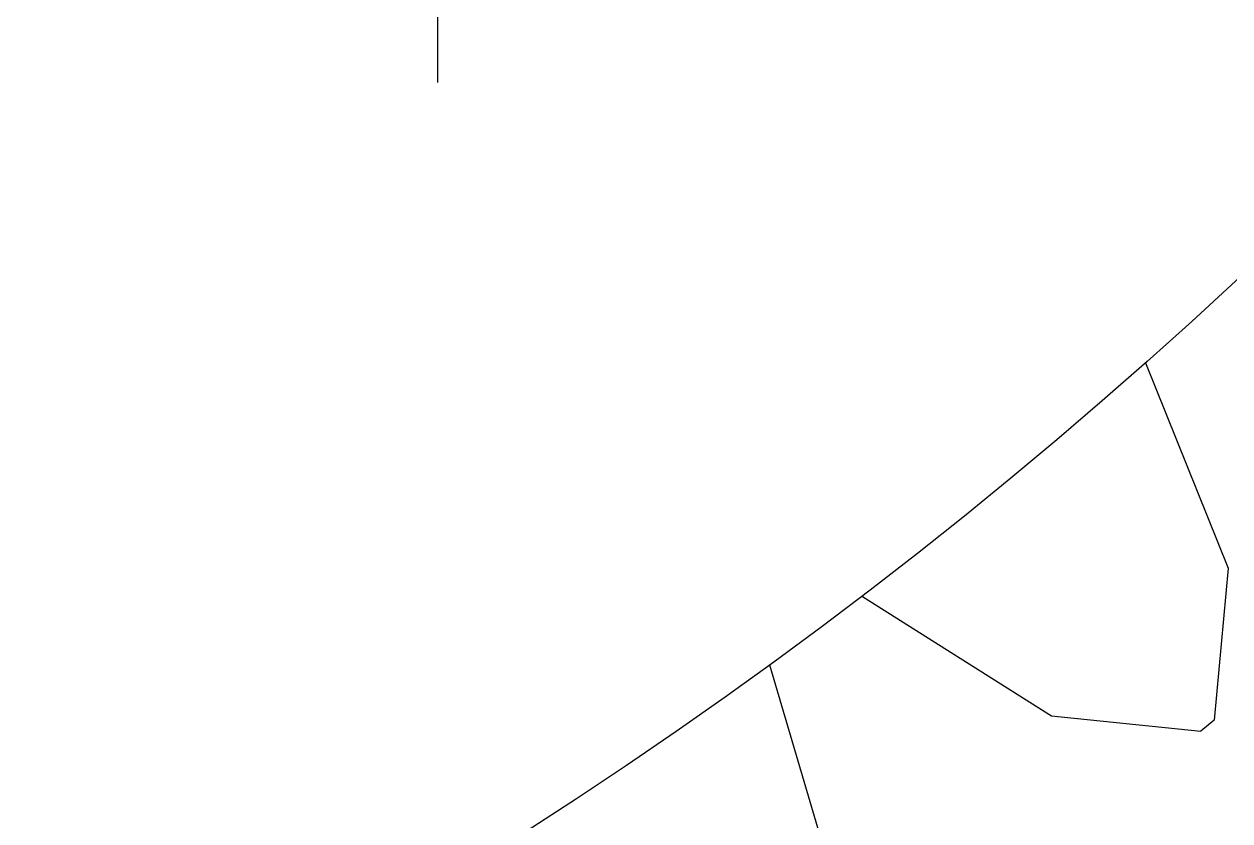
# Model space of a CAD drawing. Extents: x -381 to 213, y -63 to 250.
# Drawn here: x -90.64 to -75.53, y -39.93 to -29.94 of the extents above; entities that cross this region are included whole.
import ezdxf

# ---------------------------------------------------------------- set-up
doc = ezdxf.new("R2010")
doc.units = 0
doc.header["$MEASUREMENT"] = 0
doc.linetypes.add('K5LT_AXLED', pattern=[19.5, 15, -1.5, 1.5, -1.5])
doc.linetypes.add('K5LT_BASIC', pattern=[0])
doc.layers.add('Системный слой', color=7, linetype='Continuous')

# ---------------------------------------------------------------- blocks, each defined once
blk = doc.blocks.new('*U')
at = {"layer": 'Системный слой', "color": 30, "linetype": 'K5LT_AXLED'}
blk.add_line((-21.536, -16.111), (-21.536, -37.611), dxfattribs=at)
at = {"layer": 'Системный слой', "color": 5, "linetype": 'K5LT_BASIC'}
blk.add_line((136.338, -45.306), (136.171, -45.444), dxfattribs=at)
blk.add_line((136.338, -45.306), (136.171, -45.444), dxfattribs=at)
for points in [[(135.48, -40.826), (136.515, -43.4), (136.338, -45.306)], [(135.48, -40.826), (136.515, -43.4), (136.338, -45.306)], [(131.933, -43.756), (134.299, -45.249), (136.171, -45.444)], [(131.933, -43.756), (134.299, -45.249), (136.171, -45.444)], [(130.769, -44.61), (131.551, -47.271), (131.19, -49.151)], [(130.769, -44.61), (131.551, -47.271), (131.19, -49.151)]]:
    blk.add_lwpolyline(points, dxfattribs=at)
blk = doc.blocks.new('*F')
at = {"layer": 'Системный слой', "color": 5, "linetype": 'K5LT_BASIC'}
blk.add_circle((94.013, 5.981), 62.534, dxfattribs=at)
blk.add_circle((94.013, 5.981), 62.534, dxfattribs=at)
at = {"layer": 'Системный слой'}
blk.add_blockref('*U', (0, 0), dxfattribs=at)
blk.add_blockref('*U', (0, 0), dxfattribs=at)
blk.add_blockref('*U', (0, 0), dxfattribs=at)
blk.add_blockref('*U', (0, 0), dxfattribs=at)
blk.add_blockref('*U', (0, 0), dxfattribs=at)
blk.add_blockref('*U', (0, 0), dxfattribs=at)
blk.add_blockref('*U', (0, 0), dxfattribs=at)
blk.add_blockref('*U', (0, 0), dxfattribs=at)
blk.add_blockref('*U', (0, 0), dxfattribs=at)
blk.add_blockref('*U', (0, 0), dxfattribs=at)
blk.add_blockref('*U', (0, 0), dxfattribs=at)
blk.add_blockref('*U', (0, 0), dxfattribs=at)
blk.add_blockref('*U', (0, 0), dxfattribs=at)
blk.add_blockref('*U', (0, 0), dxfattribs=at)
blk.add_blockref('*U', (0, 0), dxfattribs=at)
blk.add_blockref('*U', (0, 0), dxfattribs=at)
blk.add_blockref('*U', (0, 0), dxfattribs=at)
blk.add_blockref('*U', (0, 0), dxfattribs=at)
blk.add_blockref('*U', (0, 0), dxfattribs=at)
blk.add_blockref('*U', (0, 0), dxfattribs=at)
blk.add_blockref('*U', (0, 0), dxfattribs=at)
blk.add_blockref('*U', (0, 0), dxfattribs=at)
blk.add_blockref('*U', (0, 0), dxfattribs=at)
blk.add_blockref('*U', (0, 0), dxfattribs=at)
blk.add_blockref('*U', (0, 0), dxfattribs=at)
blk.add_blockref('*U', (0, 0), dxfattribs=at)
blk.add_blockref('*U', (0, 0), dxfattribs=at)
blk.add_blockref('*U', (0, 0), dxfattribs=at)
blk.add_blockref('*U', (0, 0), dxfattribs=at)
blk.add_blockref('*U', (0, 0), dxfattribs=at)
blk.add_blockref('*U', (0, 0), dxfattribs=at)
blk.add_blockref('*U', (0, 0), dxfattribs=at)
blk.add_blockref('*U', (0, 0), dxfattribs=at)
blk.add_blockref('*U', (0, 0), dxfattribs=at)
blk.add_blockref('*U', (0, 0), dxfattribs=at)
blk.add_blockref('*U', (0, 0), dxfattribs=at)
blk.add_blockref('*U', (0, 0), dxfattribs=at)
blk.add_blockref('*U', (0, 0), dxfattribs=at)
blk.add_blockref('*U', (0, 0), dxfattribs=at)
blk.add_blockref('*U', (0, 0), dxfattribs=at)
blk.add_blockref('*U', (0, 0), dxfattribs=at)
blk.add_blockref('*U', (0, 0), dxfattribs=at)
blk.add_blockref('*U', (0, 0), dxfattribs=at)
blk.add_blockref('*U', (0, 0), dxfattribs=at)
blk.add_blockref('*U', (0, 0), dxfattribs=at)
blk.add_blockref('*U', (0, 0), dxfattribs=at)
blk.add_blockref('*U', (0, 0), dxfattribs=at)
blk.add_blockref('*U', (0, 0), dxfattribs=at)
blk.add_blockref('*U', (0, 0), dxfattribs=at)
blk.add_blockref('*U', (0, 0), dxfattribs=at)
blk.add_blockref('*U', (0, 0), dxfattribs=at)
blk.add_blockref('*U', (0, 0), dxfattribs=at)
blk.add_blockref('*U', (0, 0), dxfattribs=at)
blk.add_blockref('*U', (0, 0), dxfattribs=at)
blk.add_blockref('*U', (0, 0), dxfattribs=at)
blk.add_blockref('*U', (0, 0), dxfattribs=at)
blk.add_blockref('*U', (0, 0), dxfattribs=at)
blk.add_blockref('*U', (0, 0), dxfattribs=at)
blk.add_blockref('*U', (0, 0), dxfattribs=at)
blk.add_blockref('*U', (0, 0), dxfattribs=at)
blk.add_blockref('*U', (0, 0), dxfattribs=at)
blk.add_blockref('*U', (0, 0), dxfattribs=at)
blk.add_blockref('*U', (0, 0), dxfattribs=at)
blk.add_blockref('*U', (0, 0), dxfattribs=at)
blk.add_blockref('*U', (0, 0), dxfattribs=at)
blk.add_blockref('*U', (0, 0), dxfattribs=at)
blk.add_blockref('*U', (0, 0), dxfattribs=at)
blk.add_blockref('*U', (0, 0), dxfattribs=at)
blk.add_blockref('*U', (0, 0), dxfattribs=at)
blk.add_blockref('*U', (0, 0), dxfattribs=at)
blk.add_blockref('*U', (0, 0), dxfattribs=at)
blk.add_blockref('*U', (0, 0), dxfattribs=at)
blk.add_blockref('*U', (0, 0), dxfattribs=at)
blk.add_blockref('*U', (0, 0), dxfattribs=at)
blk.add_blockref('*U', (0, 0), dxfattribs=at)
blk.add_blockref('*U', (0, 0), dxfattribs=at)
blk.add_blockref('*U', (0, 0), dxfattribs=at)
blk.add_blockref('*U', (0, 0), dxfattribs=at)
blk.add_blockref('*U', (0, 0), dxfattribs=at)
blk.add_blockref('*U', (0, 0), dxfattribs=at)
blk.add_blockref('*U', (0, 0), dxfattribs=at)
blk.add_blockref('*U', (0, 0), dxfattribs=at)
blk.add_blockref('*U', (0, 0), dxfattribs=at)
blk.add_blockref('*U', (0, 0), dxfattribs=at)
blk.add_blockref('*U', (0, 0), dxfattribs=at)
blk.add_blockref('*U', (0, 0), dxfattribs=at)
blk.add_blockref('*U', (0, 0), dxfattribs=at)
blk.add_blockref('*U', (0, 0), dxfattribs=at)
blk.add_blockref('*U', (0, 0), dxfattribs=at)
blk.add_blockref('*U', (0, 0), dxfattribs=at)
blk.add_blockref('*U', (0, 0), dxfattribs=at)
blk.add_blockref('*U', (0, 0), dxfattribs=at)
blk.add_blockref('*U', (0, 0), dxfattribs=at)
blk.add_blockref('*U', (0, 0), dxfattribs=at)
blk.add_blockref('*U', (0, 0), dxfattribs=at)
blk.add_blockref('*U', (0, 0), dxfattribs=at)
blk.add_blockref('*U', (0, 0), dxfattribs=at)
blk.add_blockref('*U', (0, 0), dxfattribs=at)
blk.add_blockref('*U', (0, 0), dxfattribs=at)
blk.add_blockref('*U', (0, 0), dxfattribs=at)
blk.add_blockref('*U', (0, 0), dxfattribs=at)
blk.add_blockref('*U', (0, 0), dxfattribs=at)
blk.add_blockref('*U', (0, 0), dxfattribs=at)
blk.add_blockref('*U', (0, 0), dxfattribs=at)
blk.add_blockref('*U', (0, 0), dxfattribs=at)
blk.add_blockref('*U', (0, 0), dxfattribs=at)
blk.add_blockref('*U', (0, 0), dxfattribs=at)
blk.add_blockref('*U', (0, 0), dxfattribs=at)
blk.add_blockref('*U', (0, 0), dxfattribs=at)
blk.add_blockref('*U', (0, 0), dxfattribs=at)
blk.add_blockref('*U', (0, 0), dxfattribs=at)
blk.add_blockref('*U', (0, 0), dxfattribs=at)
blk.add_blockref('*U', (0, 0), dxfattribs=at)
blk.add_blockref('*U', (0, 0), dxfattribs=at)
blk.add_blockref('*U', (0, 0), dxfattribs=at)
blk.add_blockref('*U', (0, 0), dxfattribs=at)
blk.add_blockref('*U', (0, 0), dxfattribs=at)
blk.add_blockref('*U', (0, 0), dxfattribs=at)
blk.add_blockref('*U', (0, 0), dxfattribs=at)
blk.add_blockref('*U', (0, 0), dxfattribs=at)
blk.add_blockref('*U', (0, 0), dxfattribs=at)
blk.add_blockref('*U', (0, 0), dxfattribs=at)
blk.add_blockref('*U', (0, 0), dxfattribs=at)
blk.add_blockref('*U', (0, 0), dxfattribs=at)
blk.add_blockref('*U', (0, 0), dxfattribs=at)
blk.add_blockref('*U', (0, 0), dxfattribs=at)
blk.add_blockref('*U', (0, 0), dxfattribs=at)
blk.add_blockref('*U', (0, 0), dxfattribs=at)
blk.add_blockref('*U', (0, 0), dxfattribs=at)
blk.add_blockref('*U', (0, 0), dxfattribs=at)
blk.add_blockref('*U', (0, 0), dxfattribs=at)
blk.add_blockref('*U', (0, 0), dxfattribs=at)
blk.add_blockref('*U', (0, 0), dxfattribs=at)
blk.add_blockref('*U', (0, 0), dxfattribs=at)
blk.add_blockref('*U', (0, 0), dxfattribs=at)
blk.add_blockref('*U', (0, 0), dxfattribs=at)
blk.add_blockref('*U', (0, 0), dxfattribs=at)
blk.add_blockref('*U', (0, 0), dxfattribs=at)
blk.add_blockref('*U', (0, 0), dxfattribs=at)
blk.add_blockref('*U', (0, 0), dxfattribs=at)
blk.add_blockref('*U', (0, 0), dxfattribs=at)
blk.add_blockref('*U', (0, 0), dxfattribs=at)
blk.add_blockref('*U', (0, 0), dxfattribs=at)
blk.add_blockref('*U', (0, 0), dxfattribs=at)
blk.add_blockref('*U', (0, 0), dxfattribs=at)
blk.add_blockref('*U', (0, 0), dxfattribs=at)
blk.add_blockref('*U', (0, 0), dxfattribs=at)
blk.add_blockref('*U', (0, 0), dxfattribs=at)
blk.add_blockref('*U', (0, 0), dxfattribs=at)
blk.add_blockref('*U', (0, 0), dxfattribs=at)
blk.add_blockref('*U', (0, 0), dxfattribs=at)
blk.add_blockref('*U', (0, 0), dxfattribs=at)
blk.add_blockref('*U', (0, 0), dxfattribs=at)
blk.add_blockref('*U', (0, 0), dxfattribs=at)
blk.add_blockref('*U', (0, 0), dxfattribs=at)
blk.add_blockref('*U', (0, 0), dxfattribs=at)
blk.add_blockref('*U', (0, 0), dxfattribs=at)
blk.add_blockref('*U', (0, 0), dxfattribs=at)
blk.add_blockref('*U', (0, 0), dxfattribs=at)
blk.add_blockref('*U', (0, 0), dxfattribs=at)
blk.add_blockref('*U', (0, 0), dxfattribs=at)
blk.add_blockref('*U', (0, 0), dxfattribs=at)
blk.add_blockref('*U', (0, 0), dxfattribs=at)
blk.add_blockref('*U', (0, 0), dxfattribs=at)
blk.add_blockref('*U', (0, 0), dxfattribs=at)
blk.add_blockref('*U', (0, 0), dxfattribs=at)
blk.add_blockref('*U', (0, 0), dxfattribs=at)
blk.add_blockref('*U', (0, 0), dxfattribs=at)
blk.add_blockref('*U', (0, 0), dxfattribs=at)
blk.add_blockref('*U', (0, 0), dxfattribs=at)
blk.add_blockref('*U', (0, 0), dxfattribs=at)
blk.add_blockref('*U', (0, 0), dxfattribs=at)
blk.add_blockref('*U', (0, 0), dxfattribs=at)
blk.add_blockref('*U', (0, 0), dxfattribs=at)
blk.add_blockref('*U', (0, 0), dxfattribs=at)
blk.add_blockref('*U', (0, 0), dxfattribs=at)
blk.add_blockref('*U', (0, 0), dxfattribs=at)
blk.add_blockref('*U', (0, 0), dxfattribs=at)
blk.add_blockref('*U', (0, 0), dxfattribs=at)
blk.add_blockref('*U', (0, 0), dxfattribs=at)
blk.add_blockref('*U', (0, 0), dxfattribs=at)
blk.add_blockref('*U', (0, 0), dxfattribs=at)
blk.add_blockref('*U', (0, 0), dxfattribs=at)
blk.add_blockref('*U', (0, 0), dxfattribs=at)
blk.add_blockref('*U', (0, 0), dxfattribs=at)
blk.add_blockref('*U', (0, 0), dxfattribs=at)
blk.add_blockref('*U', (0, 0), dxfattribs=at)
blk.add_blockref('*U', (0, 0), dxfattribs=at)
blk.add_blockref('*U', (0, 0), dxfattribs=at)
blk.add_blockref('*U', (0, 0), dxfattribs=at)
blk.add_blockref('*U', (0, 0), dxfattribs=at)
blk.add_blockref('*U', (0, 0), dxfattribs=at)
blk.add_blockref('*U', (0, 0), dxfattribs=at)
blk.add_blockref('*U', (0, 0), dxfattribs=at)
blk.add_blockref('*U', (0, 0), dxfattribs=at)
blk.add_blockref('*U', (0, 0), dxfattribs=at)
blk.add_blockref('*U', (0, 0), dxfattribs=at)
blk.add_blockref('*U', (0, 0), dxfattribs=at)
blk.add_blockref('*U', (0, 0), dxfattribs=at)
blk.add_blockref('*U', (0, 0), dxfattribs=at)
blk.add_blockref('*U', (0, 0), dxfattribs=at)
blk.add_blockref('*U', (0, 0), dxfattribs=at)
blk.add_blockref('*U', (0, 0), dxfattribs=at)
blk.add_blockref('*U', (0, 0), dxfattribs=at)
blk.add_blockref('*U', (0, 0), dxfattribs=at)
blk.add_blockref('*U', (0, 0), dxfattribs=at)
blk.add_blockref('*U', (0, 0), dxfattribs=at)

msp = doc.modelspace()

# ---------------------------------------------------------------- block references
at = {"layer": 'Системный слой'}
for p in [(-63.927, 6.935), (-212.068, 6.637)]:
    msp.add_blockref('*F', p, dxfattribs=at)

doc.saveas('drawing.dxf')
